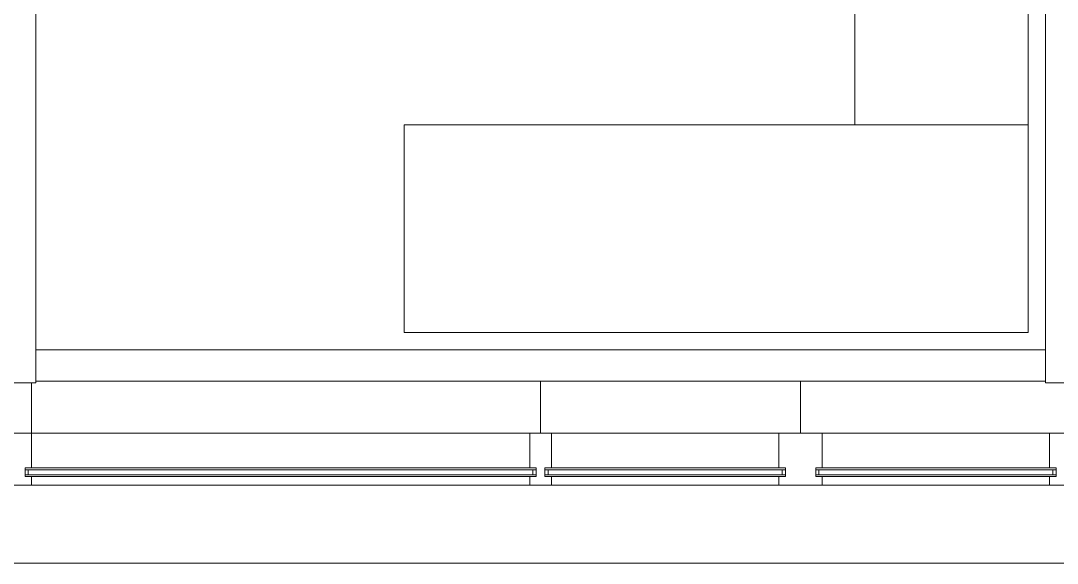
# Model space of a CAD drawing. Header units: inches. Extents: x 1 to 4637, y -664 to 702.
# Drawn here: x 2908 to 3027.7, y -663.6 to -601 of the extents above; entities that cross this region are included whole.
import ezdxf

# ---------------------------------------------------------------- set-up
doc = ezdxf.new("R2010")
doc.units = ezdxf.units.IN
doc.header["$MEASUREMENT"] = 0
for name, color, linetype, lineweight in [('B-BASE', 7, 'Continuous', 9), ('I-FURN', 30, 'Continuous', 9), ('I-WALL', 2, 'Continuous', 9), ('NABCA_dwg', 8, 'Continuous', 9), ('NB-WIND-EXT', 7, 'Continuous', 9), ('NB-WIND-MULL', 7, 'Continuous', 9), ('NB-WIND-SILL', 7, 'Continuous', 9)]:
    doc.layers.add(name, color=color, linetype=linetype, lineweight=lineweight)

# ---------------------------------------------------------------- blocks, each defined once
blk = doc.blocks.new('Desk - Group 3 - No Side Chairs-V20-New Construction - Tel_Data_Elec Plan')
at = {"layer": 'I-FURN'}
for p, q in [((0, 48), (0, 72)), ((0, 72), (72, 72)), ((72, 72), (72, 48)), ((72, 48), (0, 48)), ((0, 48), (20, 48)), ((0, 0), (0, 48)), ((20, 48), (20, 0))]:
    blk.add_line(p, q, dxfattribs=at)
blk = doc.blocks.new('NABCA_dwg_MA-2900-8th-120718_dwg-2391440-New Construction - Test Fit Plan-2421454-New Construction - Tel_Data_Elec Plan')
at = {"layer": 'B-BASE'}
for p, q in [((-6433.71, -3893.3), (-6492.71, -3893.3)), ((-6433.71, -3893.1), (-6491.96, -3893.1)), ((-6404.96, -3893.1), (-6432.71, -3893.1)), ((-6404.96, -3893.3), (-6432.71, -3893.3)), ((-6401.46, -3893.1), (-6373.71, -3893.1)), ((-6401.46, -3893.3), (-6373.71, -3893.3)), ((-6433.71, -3893.9), (-6492.71, -3893.9)), ((-6433.71, -3894.1), (-6491.96, -3894.1)), ((-6404.96, -3893.9), (-6432.71, -3893.9)), ((-6404.96, -3894.1), (-6432.71, -3894.1)), ((-6401.46, -3893.9), (-6373.71, -3893.9)), ((-6401.46, -3894.1), (-6373.71, -3894.1))]:
    blk.add_line(p, q, dxfattribs=at)
at = {"layer": 'B-BASE', "flags": 128}
blk.add_lwpolyline([(-5935.21, -3896.6), (-5935.21, -3904.1), (-8374.21, -3904.1), (-8374.21, -2881.08), (-8378.21, -2881.08), (-8378.21, -2538.1), (-5818.21, -2538.1), (-5818.21, -2548.1)], dxfattribs=at)
at = {"layer": 'NB-WIND-EXT'}
for p, q in [((-6492.34, -3893.3), (-6492.34, -3893.9)), ((-6434.09, -3893.3), (-6434.09, -3893.9)), ((-6432.34, -3893.3), (-6432.34, -3893.9)), ((-6405.34, -3893.3), (-6405.34, -3893.9)), ((-6401.09, -3893.3), (-6401.09, -3893.9)), ((-6374.09, -3893.3), (-6374.09, -3893.9))]:
    blk.add_line(p, q, dxfattribs=at)
at = {"layer": 'NB-WIND-MULL', "flags": 128}
blk.add_lwpolyline([(-6491.96, -3883.29), (-6491.96, -3889.1), (-6494.46, -3889.1)], dxfattribs=at)
for points in [[(-6491.96, -3895.1), (-6491.96, -3894.1), (-6492.71, -3894.1), (-6492.71, -3893.1), (-6491.96, -3893.1), (-6491.96, -3889.1), (-6494.46, -3889.1), (-6494.46, -3895.1)], [(-6432.71, -3893.1), (-6432.71, -3894.1), (-6431.96, -3894.1), (-6431.96, -3895.1), (-6434.46, -3895.1), (-6434.46, -3894.1), (-6433.71, -3894.1), (-6433.71, -3893.1), (-6434.46, -3893.1), (-6434.46, -3889.1), (-6431.96, -3889.1), (-6431.96, -3893.1)], [(-6404.96, -3893.1), (-6404.96, -3894.1), (-6405.71, -3894.1), (-6405.71, -3895.1), (-6400.71, -3895.1), (-6400.71, -3894.1), (-6401.46, -3894.1), (-6401.46, -3893.1), (-6400.71, -3893.1), (-6400.71, -3889.1), (-6405.71, -3889.1), (-6405.71, -3893.1)], [(-6373.71, -3893.1), (-6373.71, -3894.1), (-6374.46, -3894.1), (-6374.46, -3895.1), (-6371.96, -3895.1), (-6371.96, -3894.1), (-6372.71, -3894.1), (-6372.71, -3893.1), (-6371.96, -3893.1), (-6371.96, -3889.1), (-6374.46, -3889.1), (-6374.46, -3893.1)]]:
    blk.add_lwpolyline(points, close=True, dxfattribs=at)
at = {"layer": 'NB-WIND-SILL'}
for p, q in [((-6374.96, -3879.48), (-6491.46, -3879.48)), ((-6491.47, -3883.1), (-6374.96, -3883.1)), ((-6433.21, -3889.1), (-6433.21, -3883.1)), ((-6434.46, -3889.1), (-6491.96, -3889.1)), ((-6405.71, -3889.1), (-6431.96, -3889.1)), ((-6400.71, -3889.1), (-6374.46, -3889.1)), ((-6434.46, -3895.1), (-6491.96, -3895.1)), ((-6405.71, -3895.1), (-6431.96, -3895.1)), ((-6400.71, -3895.1), (-6374.46, -3895.1))]:
    blk.add_line(p, q, dxfattribs=at)
at = {"layer": 'NB-WIND-SILL', "flags": 128}
blk.add_lwpolyline([(-6403.21, -3889.1), (-6403.21, -3885.1), (-6403.21, -3889.1), (-6403.21, -3883.1)], dxfattribs=at)
blk = doc.blocks.new('NABCA_dwg-2391440-New Construction - Tel_Data_Elec Plan')
blk.add_blockref('NABCA_dwg_MA-2900-8th-120718_dwg-2391440-New Construction - Test Fit Plan-2421454-New Construction - Tel_Data_Elec Plan', (10102.48, 3240.5))

msp = doc.modelspace()

# ---------------------------------------------------------------- linework, layer by layer
at = {"layer": 'I-WALL', "color": 250, "lineweight": 20}
for p, q in [((3026.29, -430.73), (3026.29, -642.79)), ((2909.79, -642.79), (2909.79, -486.48)), ((2906.29, -642.79), (2909.79, -642.79)), ((3026.29, -642.79), (3029.79, -642.79))]:
    msp.add_line(p, q, dxfattribs=at)

# ---------------------------------------------------------------- block references
at = {"layer": 'I-FURN', "rotation": 180}
msp.add_blockref('Desk - Group 3 - No Side Chairs-V20-New Construction - Tel_Data_Elec Plan', (3024.29, -564.98), dxfattribs=at)
at = {"layer": 'NABCA_dwg', "color": 7}
msp.add_blockref('NABCA_dwg-2391440-New Construction - Tel_Data_Elec Plan', (-701.24, 0), dxfattribs=at)

doc.saveas('drawing.dxf')
